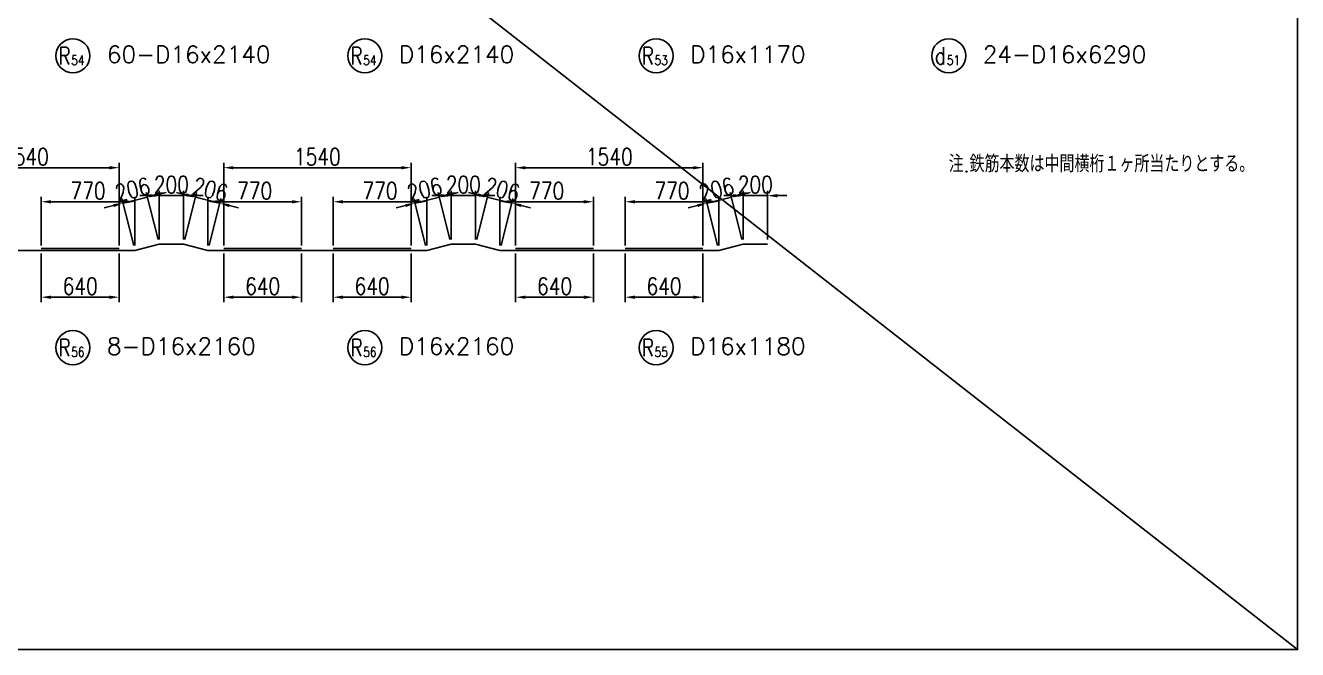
# Model space of a CAD drawing. Header units: millimetres. Extents: x -41433 to 131500, y -94900 to 39745.
# Drawn here: x 56100 to 66558, y 16250 to 21383 of the extents above; entities that cross this region are included whole.
import ezdxf
from ezdxf.enums import TextEntityAlignment as Align

# ---------------------------------------------------------------- set-up
doc = ezdxf.new("R2010")
doc.units = ezdxf.units.MM
doc.header["$LTSCALE"] = 160
doc.header["$MEASUREMENT"] = 0
doc.layers.get('DEFPOINTS').update_dxf_attribs({"color": 53, "linetype": 'CONTINUOUS'})
for name, color, linetype in [('DIM', 6, 'CONTINUOUS'), ('DIM-L', 6, 'CONTINUOUS'), ('TEKKIN-L', 2, 'CONTINUOUS'), ('TEKKIN-R', 3, 'CONTINUOUS'), ('TEXT', 4, 'CONTINUOUS'), ('TEXT-文字', 4, 'CONTINUOUS')]:
    doc.layers.add(name, color=color, linetype=linetype)
doc.styles.add('DIM-TEXT', font='ROMANS', dxfattribs={"width": 0.8, "bigfont": 'EXTFONT'})
doc.styles.add('MSゴシック', font='')
doc.styles.add('romans', font='romans.shx', dxfattribs={"bigfont": 'extfont.shx'})
doc.styles.get('MSゴシック').set_extended_font_data('MS Gothic')
doc.dimstyles.new('DIM40', dxfattribs={"dimscale": 40, "dimtxt": 3.5, "dimasz": 2, "dimexe": 1, "dimexo": 1, "dimgap": 0.5, "dimtad": 1, "dimdec": 0, "dimzin": 9, "dimdsep": 46, "dimtxsty": 'DIM-TEXT', "dimcen": 0, "dimclrt": 4, "dimaunit": 1, "dimadec": 4, "dimazin": 0, "dimtfac": 1, "dimtdec": 0, "dimtix": 1, "dimtmove": 2, "dimatfit": 0, "dimfxl": 1, "dimlwd": -1, "dimlwe": -1, "dimarcsym": 0})

# ---------------------------------------------------------------- blocks, each defined once
blk = doc.blocks.new('加工図文字列（JR）')
at = {"layer": 'TEXT-文字', "color": 6}
blk.add_circle((0, 0), 3.5, dxfattribs=at)
at = {"layer": 'DEFPOINTS', "ltscale": 100, "style": 'MSゴシック'}
for tag, p in [('加工図_圧接鉄筋', (57.81, -4.14)), ('加工図_圧接個数', (62.62, -4.14)), ('加工図_加工形状', (68.3, -4.14)), ('加工図_施工分け2', (73.3, -4.14))]:
    blk.add_attdef(tag, text='', height=4, dxfattribs=at).set_placement(p, align=Align.BOTTOM_LEFT)
at = {"layer": 'TEXT-文字', "color": 4, "style": 'romans', "width": 0.8}
for tag, height, p in [('加工図_平均長', 3.5, (33.63, 3.03)), ('加工図_副記号', 2, (0.5, 0)), ('加工図_文字列', 3.5, (7, -2.5))]:
    blk.add_attdef(tag, text='', height=height, dxfattribs=at).set_placement(p, align=Align.BOTTOM_LEFT)
at = {"layer": 'TEXT-文字', "color": 4, "ltscale": 100, "style": 'romans', "width": 0.8}
blk.add_attdef('加工図_施工分け', text='', height=3.5, dxfattribs=at).set_placement((-5.5, 0), align=Align.MIDDLE_RIGHT)
at = {"layer": 'TEXT-文字', "color": 4, "style": 'romans', "width": 0.8}
blk.add_attdef('加工図_主記号', text='', height=3.5, dxfattribs=at).set_placement((-1.7, 0), align=Align.MIDDLE_CENTER)
for tag, p in [('加工図_番号', (1, -2.5)), ('加工図_枝番', (4.5, -2.5))]:
    blk.add_attdef(tag, text='', height=2, dxfattribs=at).set_placement(p, align=Align.BOTTOM_CENTER)
blk = doc.blocks.new('*D1342')
at = {"layer": 'DEFPOINTS', "color": 0, "ltscale": 0.8, "transparency": 16777216}
for p in [(56230, 19548), (56870, 19548), (56870, 19148)]:
    blk.add_point(p, dxfattribs=at)
at = {"layer": 'DIM', "color": 0, "ltscale": 0.8, "transparency": 16777216}
for p, q in [((56230, 19508), (56230, 19108)), ((56870, 19508), (56870, 19108)), ((56310, 19148), (56790, 19148))]:
    blk.add_line(p, q, dxfattribs=at)
for points in [[(56310, 19161), (56310, 19134), (56230, 19148)], [(56790, 19161), (56790, 19134), (56870, 19148)]]:
    blk.add_solid(points, dxfattribs=at)
at = {"layer": 'DIM', "color": 4, "ltscale": 0.8, "transparency": 16777216, "insert": (56550, 19238), "char_height": 140, "attachment_point": 5, "style": 'DIM-TEXT'}
blk.add_mtext('640', dxfattribs=at)
blk = doc.blocks.new('*D1343')
at = {"layer": 'DEFPOINTS', "color": 0, "ltscale": 0.8, "transparency": 16777216}
for p in [(57730, 19548), (58370, 19548), (57730, 19148)]:
    blk.add_point(p, dxfattribs=at)
at = {"layer": 'DIM', "color": 0, "ltscale": 0.8, "transparency": 16777216}
for p, q in [((57730, 19508), (57730, 19108)), ((58370, 19508), (58370, 19108)), ((58290, 19148), (57810, 19148))]:
    blk.add_line(p, q, dxfattribs=at)
for points in [[(57810, 19161), (57810, 19134), (57730, 19148)], [(58290, 19161), (58290, 19134), (58370, 19148)]]:
    blk.add_solid(points, dxfattribs=at)
at = {"layer": 'DIM', "color": 4, "ltscale": 0.8, "transparency": 16777216, "insert": (58050, 19238), "char_height": 140, "attachment_point": 5, "style": 'DIM-TEXT'}
blk.add_mtext('640', dxfattribs=at)
blk = doc.blocks.new('*D1344')
at = {"layer": 'DEFPOINTS', "color": 0, "ltscale": 0.8, "transparency": 16777216}
for p in [(58630, 19548), (59270, 19548), (59270, 19148)]:
    blk.add_point(p, dxfattribs=at)
at = {"layer": 'DIM', "color": 0, "ltscale": 0.8, "transparency": 16777216}
for p, q in [((58630, 19508), (58630, 19108)), ((59270, 19508), (59270, 19108)), ((58710, 19148), (59190, 19148))]:
    blk.add_line(p, q, dxfattribs=at)
for points in [[(58710, 19161), (58710, 19134), (58630, 19148)], [(59190, 19161), (59190, 19134), (59270, 19148)]]:
    blk.add_solid(points, dxfattribs=at)
at = {"layer": 'DIM', "color": 4, "ltscale": 0.8, "transparency": 16777216, "insert": (58950, 19238), "char_height": 140, "attachment_point": 5, "style": 'DIM-TEXT'}
blk.add_mtext('640', dxfattribs=at)
blk = doc.blocks.new('*D1345')
at = {"layer": 'DEFPOINTS', "color": 0, "ltscale": 0.8, "transparency": 16777216}
for p in [(60130, 19548), (60770, 19548), (60130, 19148)]:
    blk.add_point(p, dxfattribs=at)
at = {"layer": 'DIM', "color": 0, "ltscale": 0.8, "transparency": 16777216}
for p, q in [((60130, 19508), (60130, 19108)), ((60770, 19508), (60770, 19108)), ((60690, 19148), (60210, 19148))]:
    blk.add_line(p, q, dxfattribs=at)
for points in [[(60210, 19161), (60210, 19134), (60130, 19148)], [(60690, 19161), (60690, 19134), (60770, 19148)]]:
    blk.add_solid(points, dxfattribs=at)
at = {"layer": 'DIM', "color": 4, "ltscale": 0.8, "transparency": 16777216, "insert": (60450, 19238), "char_height": 140, "attachment_point": 5, "style": 'DIM-TEXT'}
blk.add_mtext('640', dxfattribs=at)
blk = doc.blocks.new('*D1346')
at = {"layer": 'DEFPOINTS', "color": 0, "ltscale": 0.8, "transparency": 16777216}
for p in [(61030, 19548), (61670, 19548), (61670, 19148)]:
    blk.add_point(p, dxfattribs=at)
at = {"layer": 'DIM', "color": 0, "ltscale": 0.8, "transparency": 16777216}
for p, q in [((61030, 19508), (61030, 19108)), ((61670, 19508), (61670, 19108)), ((61110, 19148), (61590, 19148))]:
    blk.add_line(p, q, dxfattribs=at)
for points in [[(61110, 19161), (61110, 19134), (61030, 19148)], [(61590, 19161), (61590, 19134), (61670, 19148)]]:
    blk.add_solid(points, dxfattribs=at)
at = {"layer": 'DIM', "color": 4, "ltscale": 0.8, "transparency": 16777216, "insert": (61350, 19238), "char_height": 140, "attachment_point": 5, "style": 'DIM-TEXT'}
blk.add_mtext('640', dxfattribs=at)
blk = doc.blocks.new('*D1348')
at = {"layer": 'DEFPOINTS', "color": 0, "ltscale": 0.8, "transparency": 16777216}
for p in [(55330, 20213), (55330, 19533), (56870, 19533)]:
    blk.add_point(p, dxfattribs=at)
at = {"layer": 'DIM', "color": 0, "ltscale": 0.8, "transparency": 16777216}
for p, q in [((55330, 19573), (55330, 20253)), ((56790, 20213), (55410, 20213)), ((56870, 19573), (56870, 20253))]:
    blk.add_line(p, q, dxfattribs=at)
for points in [[(55410, 20226), (55410, 20199), (55330, 20213)], [(56790, 20226), (56790, 20199), (56870, 20213)]]:
    blk.add_solid(points, dxfattribs=at)
at = {"layer": 'DIM', "color": 4, "ltscale": 0.8, "transparency": 16777216, "insert": (56100, 20303), "char_height": 140, "attachment_point": 5, "style": 'DIM-TEXT'}
blk.add_mtext('1540', dxfattribs=at)
blk = doc.blocks.new('*D1349')
at = {"layer": 'DEFPOINTS', "color": 0, "ltscale": 0.8, "transparency": 16777216}
for p in [(56230, 19933), (56230, 19533), (57000, 19533)]:
    blk.add_point(p, dxfattribs=at)
at = {"layer": 'DIM', "color": 0, "ltscale": 0.8, "transparency": 16777216}
for p, q in [((56230, 19573), (56230, 19973)), ((56920, 19933), (56310, 19933)), ((57000, 19573), (57000, 19973))]:
    blk.add_line(p, q, dxfattribs=at)
for points in [[(56310, 19946), (56310, 19919), (56230, 19933)], [(56920, 19946), (56920, 19919), (57000, 19933)]]:
    blk.add_solid(points, dxfattribs=at)
at = {"layer": 'DIM', "color": 4, "ltscale": 0.8, "transparency": 16777216, "insert": (56615, 20023), "char_height": 140, "attachment_point": 5, "style": 'DIM-TEXT'}
blk.add_mtext('770', dxfattribs=at)
blk = doc.blocks.new('*D1350')
at = {"layer": 'DEFPOINTS', "color": 0, "ltscale": 0.8, "transparency": 16777216}
for p in [(57730, 20213), (57730, 19533), (59270, 19533)]:
    blk.add_point(p, dxfattribs=at)
at = {"layer": 'DIM', "color": 0, "ltscale": 0.8, "transparency": 16777216}
for p, q in [((57730, 19573), (57730, 20253)), ((59190, 20213), (57810, 20213)), ((59270, 19573), (59270, 20253))]:
    blk.add_line(p, q, dxfattribs=at)
for points in [[(57810, 20226), (57810, 20199), (57730, 20213)], [(59190, 20226), (59190, 20199), (59270, 20213)]]:
    blk.add_solid(points, dxfattribs=at)
at = {"layer": 'DIM', "color": 4, "ltscale": 0.8, "transparency": 16777216, "insert": (58500, 20303), "char_height": 140, "attachment_point": 5, "style": 'DIM-TEXT'}
blk.add_mtext('1540', dxfattribs=at)
blk = doc.blocks.new('*D1351')
at = {"layer": 'DEFPOINTS', "color": 0, "ltscale": 0.8, "transparency": 16777216}
for p in [(58630, 19933), (58630, 19533), (59400, 19533)]:
    blk.add_point(p, dxfattribs=at)
at = {"layer": 'DIM', "color": 0, "ltscale": 0.8, "transparency": 16777216}
for p, q in [((58630, 19573), (58630, 19973)), ((59320, 19933), (58710, 19933)), ((59400, 19573), (59400, 19973))]:
    blk.add_line(p, q, dxfattribs=at)
for points in [[(58710, 19946), (58710, 19919), (58630, 19933)], [(59320, 19946), (59320, 19919), (59400, 19933)]]:
    blk.add_solid(points, dxfattribs=at)
at = {"layer": 'DIM', "color": 4, "ltscale": 0.8, "transparency": 16777216, "insert": (59015, 20023), "char_height": 140, "attachment_point": 5, "style": 'DIM-TEXT'}
blk.add_mtext('770', dxfattribs=at)
blk = doc.blocks.new('*D1352')
at = {"layer": 'DEFPOINTS', "color": 0, "ltscale": 0.8, "transparency": 16777216}
for p in [(61030, 19933), (61030, 19533), (61800, 19533)]:
    blk.add_point(p, dxfattribs=at)
at = {"layer": 'DIM', "color": 0, "ltscale": 0.8, "transparency": 16777216}
for p, q in [((61030, 19573), (61030, 19973)), ((61720, 19933), (61110, 19933)), ((61800, 19573), (61800, 19973))]:
    blk.add_line(p, q, dxfattribs=at)
for points in [[(61110, 19946), (61110, 19919), (61030, 19933)], [(61720, 19946), (61720, 19919), (61800, 19933)]]:
    blk.add_solid(points, dxfattribs=at)
at = {"layer": 'DIM', "color": 4, "ltscale": 0.8, "transparency": 16777216, "insert": (61415, 20023), "char_height": 140, "attachment_point": 5, "style": 'DIM-TEXT'}
blk.add_mtext('770', dxfattribs=at)
blk = doc.blocks.new('*D1353')
at = {"layer": 'DEFPOINTS', "color": 0, "ltscale": 0.8, "transparency": 16777216}
for p in [(60130, 20213), (60130, 19533), (61670, 19533)]:
    blk.add_point(p, dxfattribs=at)
at = {"layer": 'DIM', "color": 0, "ltscale": 0.8, "transparency": 16777216}
for p, q in [((60130, 19573), (60130, 20253)), ((61590, 20213), (60210, 20213)), ((61670, 19573), (61670, 20253))]:
    blk.add_line(p, q, dxfattribs=at)
for points in [[(60210, 20226), (60210, 20199), (60130, 20213)], [(61590, 20226), (61590, 20199), (61670, 20213)]]:
    blk.add_solid(points, dxfattribs=at)
at = {"layer": 'DIM', "color": 4, "ltscale": 0.8, "transparency": 16777216, "insert": (60900, 20303), "char_height": 140, "attachment_point": 5, "style": 'DIM-TEXT'}
blk.add_mtext('1540', dxfattribs=at)
blk = doc.blocks.new('*D1354')
at = {"layer": 'DEFPOINTS', "color": 0, "ltscale": 0.8, "transparency": 16777216}
for p in [(60770, 19933), (60000, 19533), (60770, 19533)]:
    blk.add_point(p, dxfattribs=at)
at = {"layer": 'DIM', "color": 0, "ltscale": 0.8, "transparency": 16777216}
for p, q in [((60000, 19573), (60000, 19973)), ((60080, 19933), (60690, 19933)), ((60770, 19573), (60770, 19973))]:
    blk.add_line(p, q, dxfattribs=at)
for points in [[(60080, 19946), (60080, 19919), (60000, 19933)], [(60690, 19946), (60690, 19919), (60770, 19933)]]:
    blk.add_solid(points, dxfattribs=at)
at = {"layer": 'DIM', "color": 4, "ltscale": 0.8, "transparency": 16777216, "insert": (60385, 20023), "char_height": 140, "attachment_point": 5, "style": 'DIM-TEXT'}
blk.add_mtext('770', dxfattribs=at)
blk = doc.blocks.new('*D1355')
at = {"layer": 'DEFPOINTS', "color": 0, "ltscale": 0.8, "transparency": 16777216}
for p in [(58370, 19933), (57600, 19533), (58370, 19533)]:
    blk.add_point(p, dxfattribs=at)
at = {"layer": 'DIM', "color": 0, "ltscale": 0.8, "transparency": 16777216}
for p, q in [((57600, 19573), (57600, 19973)), ((57680, 19933), (58290, 19933)), ((58370, 19573), (58370, 19973))]:
    blk.add_line(p, q, dxfattribs=at)
for points in [[(57680, 19946), (57680, 19919), (57600, 19933)], [(58290, 19946), (58290, 19919), (58370, 19933)]]:
    blk.add_solid(points, dxfattribs=at)
at = {"layer": 'DIM', "color": 4, "ltscale": 0.8, "transparency": 16777216, "insert": (57985, 20023), "char_height": 140, "attachment_point": 5, "style": 'DIM-TEXT'}
blk.add_mtext('770', dxfattribs=at)
blk = doc.blocks.new('*D1360')
at = {"layer": 'DEFPOINTS', "color": 0, "transparency": 16777216}
for p in [(56903, 19921), (57200, 19583), (57000, 19533)]:
    blk.add_point(p, dxfattribs=at)
at = {"layer": 'DIM', "color": 0, "transparency": 16777216}
for p, q in [((57190, 19622), (57093, 20010)), ((57181, 19990), (57258, 20010)), ((56825, 19901), (56748, 19882)), ((56990, 19572), (56893, 19960)), ((57103, 19971), (56903, 19921))]:
    blk.add_line(p, q, dxfattribs=at)
for points in [[(57177, 20003), (57184, 19977), (57103, 19971)], [(56822, 19914), (56829, 19889), (56903, 19921)]]:
    blk.add_solid(points, dxfattribs=at)
at = {"layer": 'DIM', "color": 4, "transparency": 16777216, "insert": (56981, 20033), "char_height": 140, "attachment_point": 5, "rotation": 14.0362, "style": 'DIM-TEXT'}
blk.add_mtext('206', dxfattribs=at)
blk = doc.blocks.new('*D1361')
at = {"layer": 'DEFPOINTS', "color": 0, "transparency": 16777216}
for p in [(57200, 19983), (57200, 19583), (57400, 19583)]:
    blk.add_point(p, dxfattribs=at)
at = {"layer": 'DIM', "color": 0, "transparency": 16777216}
for p, q in [((57120, 19983), (57040, 19983)), ((57200, 19623), (57200, 20023)), ((57400, 19983), (57200, 19983)), ((57400, 19623), (57400, 20023)), ((57480, 19983), (57560, 19983))]:
    blk.add_line(p, q, dxfattribs=at)
for points in [[(57120, 19996), (57120, 19969), (57200, 19983)], [(57480, 19996), (57480, 19969), (57400, 19983)]]:
    blk.add_solid(points, dxfattribs=at)
at = {"layer": 'DIM', "color": 4, "transparency": 16777216, "insert": (57300, 20073), "char_height": 140, "attachment_point": 5, "style": 'DIM-TEXT'}
blk.add_mtext('200', dxfattribs=at)
blk = doc.blocks.new('*D1362')
at = {"layer": 'DEFPOINTS', "color": 0, "transparency": 16777216}
for p in [(57697, 19921), (57400, 19583), (57600, 19533)]:
    blk.add_point(p, dxfattribs=at)
at = {"layer": 'DIM', "color": 0, "transparency": 16777216}
for p, q in [((57419, 19990), (57342, 20010)), ((57410, 19622), (57507, 20010)), ((57497, 19971), (57697, 19921)), ((57610, 19572), (57707, 19960)), ((57775, 19901), (57852, 19882))]:
    blk.add_line(p, q, dxfattribs=at)
for points in [[(57423, 20003), (57416, 19977), (57497, 19971)], [(57778, 19914), (57771, 19889), (57697, 19921)]]:
    blk.add_solid(points, dxfattribs=at)
at = {"layer": 'DIM', "color": 4, "transparency": 16777216, "insert": (57619, 20033), "char_height": 140, "attachment_point": 5, "rotation": 345.9638, "style": 'DIM-TEXT'}
blk.add_mtext('206', dxfattribs=at)
blk = doc.blocks.new('*D1363')
at = {"layer": 'DEFPOINTS', "color": 0, "transparency": 16777216}
for p in [(61703, 19921), (62000, 19583), (61800, 19533)]:
    blk.add_point(p, dxfattribs=at)
at = {"layer": 'DIM', "color": 0, "transparency": 16777216}
for p, q in [((61990, 19622), (61893, 20010)), ((61981, 19990), (62058, 20010)), ((61625, 19901), (61548, 19882)), ((61790, 19572), (61693, 19960)), ((61903, 19971), (61703, 19921))]:
    blk.add_line(p, q, dxfattribs=at)
for points in [[(61977, 20003), (61984, 19977), (61903, 19971)], [(61622, 19914), (61629, 19889), (61703, 19921)]]:
    blk.add_solid(points, dxfattribs=at)
at = {"layer": 'DIM', "color": 4, "transparency": 16777216, "insert": (61781, 20033), "char_height": 140, "attachment_point": 5, "rotation": 14.0362, "style": 'DIM-TEXT'}
blk.add_mtext('206', dxfattribs=at)
blk = doc.blocks.new('*D1364')
at = {"layer": 'DEFPOINTS', "color": 0, "transparency": 16777216}
for p in [(62000, 19983), (62000, 19583), (62200, 19583)]:
    blk.add_point(p, dxfattribs=at)
at = {"layer": 'DIM', "color": 0, "transparency": 16777216}
for p, q in [((61920, 19983), (61840, 19983)), ((62000, 19623), (62000, 20023)), ((62200, 19983), (62000, 19983)), ((62200, 19623), (62200, 20023)), ((62280, 19983), (62360, 19983))]:
    blk.add_line(p, q, dxfattribs=at)
for points in [[(61920, 19996), (61920, 19969), (62000, 19983)], [(62280, 19996), (62280, 19969), (62200, 19983)]]:
    blk.add_solid(points, dxfattribs=at)
at = {"layer": 'DIM', "color": 4, "transparency": 16777216, "insert": (62100, 20073), "char_height": 140, "attachment_point": 5, "style": 'DIM-TEXT'}
blk.add_mtext('200', dxfattribs=at)
blk = doc.blocks.new('*D1365')
at = {"layer": 'DEFPOINTS', "color": 0, "transparency": 16777216}
for p in [(60097, 19921), (59800, 19583), (60000, 19533)]:
    blk.add_point(p, dxfattribs=at)
at = {"layer": 'DIM', "color": 0, "transparency": 16777216}
for p, q in [((59819, 19990), (59742, 20010)), ((59810, 19622), (59907, 20010)), ((59897, 19971), (60097, 19921)), ((60010, 19572), (60107, 19960)), ((60175, 19901), (60252, 19882))]:
    blk.add_line(p, q, dxfattribs=at)
for points in [[(59823, 20003), (59816, 19977), (59897, 19971)], [(60178, 19914), (60171, 19889), (60097, 19921)]]:
    blk.add_solid(points, dxfattribs=at)
at = {"layer": 'DIM', "color": 4, "transparency": 16777216, "insert": (60019, 20033), "char_height": 140, "attachment_point": 5, "rotation": 345.9638, "style": 'DIM-TEXT'}
blk.add_mtext('206', dxfattribs=at)
blk = doc.blocks.new('*D1366')
at = {"layer": 'DEFPOINTS', "color": 0, "transparency": 16777216}
for p in [(59800, 19983), (59600, 19583), (59800, 19583)]:
    blk.add_point(p, dxfattribs=at)
at = {"layer": 'DIM', "color": 0, "transparency": 16777216}
for p, q in [((59520, 19983), (59440, 19983)), ((59600, 19623), (59600, 20023)), ((59600, 19983), (59800, 19983)), ((59800, 19623), (59800, 20023)), ((59880, 19983), (59960, 19983))]:
    blk.add_line(p, q, dxfattribs=at)
for points in [[(59520, 19996), (59520, 19969), (59600, 19983)], [(59880, 19996), (59880, 19969), (59800, 19983)]]:
    blk.add_solid(points, dxfattribs=at)
at = {"layer": 'DIM', "color": 4, "transparency": 16777216, "insert": (59700, 20073), "char_height": 140, "attachment_point": 5, "style": 'DIM-TEXT'}
blk.add_mtext('200', dxfattribs=at)
blk = doc.blocks.new('*D1367')
at = {"layer": 'DEFPOINTS', "color": 0, "transparency": 16777216}
for p in [(59303, 19921), (59600, 19583), (59400, 19533)]:
    blk.add_point(p, dxfattribs=at)
at = {"layer": 'DIM', "color": 0, "transparency": 16777216}
for p, q in [((59590, 19622), (59493, 20010)), ((59581, 19990), (59658, 20010)), ((59225, 19901), (59148, 19882)), ((59390, 19572), (59293, 19960)), ((59503, 19971), (59303, 19921))]:
    blk.add_line(p, q, dxfattribs=at)
for points in [[(59577, 20003), (59584, 19977), (59503, 19971)], [(59222, 19914), (59229, 19889), (59303, 19921)]]:
    blk.add_solid(points, dxfattribs=at)
at = {"layer": 'DIM', "color": 4, "transparency": 16777216, "insert": (59381, 20033), "char_height": 140, "attachment_point": 5, "rotation": 14.0362, "style": 'DIM-TEXT'}
blk.add_mtext('206', dxfattribs=at)

msp = doc.modelspace()

# ---------------------------------------------------------------- linework, layer by layer
at = {"layer": 'DEFPOINTS'}
msp.add_line((50000, 29208.35), (66557.77, 16250), dxfattribs=at)
at = {"layer": 'DEFPOINTS', "flags": 128}
msp.add_lwpolyline([(50000, 16250), (66557.77, 16250), (66557.77, 29208.35), (50000, 29208.35)], close=True, dxfattribs=at)
at = {"layer": 'TEKKIN-L'}
for p, q in [((57200, 19582.8), (57000, 19532.8)), ((57200, 19582.8), (57400, 19582.8)), ((57400, 19582.8), (57600, 19532.8)), ((59600, 19582.8), (59400, 19532.8)), ((59800, 19582.8), (59600, 19582.8)), ((59800, 19582.8), (60000, 19532.8)), ((62000, 19582.8), (61800, 19532.8)), ((62000, 19582.8), (62200, 19582.8))]:
    msp.add_line(p, q, dxfattribs=at)
at = {"layer": 'TEKKIN-L', "ltscale": 0.8}
for p, q in [((56870, 19532.8), (55330, 19532.8)), ((57000, 19532.8), (56230, 19532.8)), ((58370, 19532.8), (57600, 19532.8)), ((59270, 19532.8), (57730, 19532.8)), ((59400, 19532.8), (58630, 19532.8)), ((60770, 19532.8), (60000, 19532.8)), ((61670, 19532.8), (60130, 19532.8)), ((61800, 19532.8), (61030, 19532.8))]:
    msp.add_line(p, q, dxfattribs=at)
at = {"layer": 'TEKKIN-R', "ltscale": 0.8}
for p, q in [((56870, 19547.8), (56230, 19547.8)), ((57730, 19547.8), (58370, 19547.8)), ((59270, 19547.8), (58630, 19547.8)), ((60130, 19547.8), (60770, 19547.8)), ((61670, 19547.8), (61030, 19547.8))]:
    msp.add_line(p, q, dxfattribs=at)

# ---------------------------------------------------------------- block references
at = {"layer": 'DIM-L', "ltscale": 0.8}
ref = msp.add_blockref('加工図文字列（JR）', (56490, 21132.8), dxfattribs=dict(at, xscale=40, yscale=40, zscale=40))
ref.add_attrib('加工図_主記号', 'R', dxfattribs={"layer": 'TEXT', "height": 140, "style": 'romans', "width": 0.8}).set_placement((56422, 21132.8), align=Align.MIDDLE_CENTER)
ref.add_attrib('加工図_番号', '54', dxfattribs={"layer": 'TEXT', "height": 80, "style": 'romans', "width": 0.8}).set_placement((56530, 21032.8), align=Align.BOTTOM_CENTER)
ref.add_attrib('加工図_文字列', '60-D16x2140', dxfattribs={"layer": 'TEXT', "height": 140, "style": 'romans'}).set_placement((56770, 21032.8), align=Align.BOTTOM_LEFT)
ref = msp.add_blockref('加工図文字列（JR）', (58890, 21132.8), dxfattribs=dict(at, xscale=40, yscale=40, zscale=40))
ref.add_attrib('加工図_主記号', 'R', dxfattribs={"layer": 'TEXT', "height": 140, "style": 'romans', "width": 0.8}).set_placement((58822, 21132.8), align=Align.MIDDLE_CENTER)
ref.add_attrib('加工図_番号', '54', dxfattribs={"layer": 'TEXT', "height": 80, "style": 'romans', "width": 0.8}).set_placement((58930, 21032.8), align=Align.BOTTOM_CENTER)
ref.add_attrib('加工図_文字列', 'D16x2140', dxfattribs={"layer": 'TEXT', "height": 140, "style": 'romans'}).set_placement((59170, 21032.8), align=Align.BOTTOM_LEFT)
ref = msp.add_blockref('加工図文字列（JR）', (61285, 21132.8), dxfattribs=dict(at, xscale=40, yscale=40, zscale=40))
ref.add_attrib('加工図_主記号', 'R', dxfattribs={"layer": 'TEXT', "height": 140, "style": 'romans', "width": 0.8}).set_placement((61217, 21132.8), align=Align.MIDDLE_CENTER)
ref.add_attrib('加工図_番号', '53', dxfattribs={"layer": 'TEXT', "height": 80, "style": 'romans', "width": 0.8}).set_placement((61325, 21032.8), align=Align.BOTTOM_CENTER)
ref.add_attrib('加工図_文字列', 'D16x1170', dxfattribs={"layer": 'TEXT', "height": 140, "style": 'romans'}).set_placement((61565, 21032.8), align=Align.BOTTOM_LEFT)
ref = msp.add_blockref('加工図文字列（JR）', (63690, 21132.8), dxfattribs=dict(at, xscale=40, yscale=40, zscale=40))
ref.add_attrib('加工図_主記号', 'd', dxfattribs={"layer": 'TEXT', "height": 140, "style": 'romans', "width": 0.8}).set_placement((63622, 21132.8), align=Align.MIDDLE_CENTER)
ref.add_attrib('加工図_番号', '51', dxfattribs={"layer": 'TEXT', "height": 80, "style": 'romans', "width": 0.8}).set_placement((63730, 21032.8), align=Align.BOTTOM_CENTER)
ref.add_attrib('加工図_文字列', '24-D16x6290', dxfattribs={"layer": 'TEXT', "height": 140, "style": 'romans'}).set_placement((63970, 21032.8), align=Align.BOTTOM_LEFT)
ref = msp.add_blockref('加工図文字列（JR）', (56490, 18732.8), dxfattribs=dict(at, xscale=40, yscale=40, zscale=40))
ref.add_attrib('加工図_主記号', 'R', dxfattribs={"layer": 'TEXT', "height": 140, "style": 'romans', "width": 0.8}).set_placement((56422, 18732.8), align=Align.MIDDLE_CENTER)
ref.add_attrib('加工図_番号', '56', dxfattribs={"layer": 'TEXT', "height": 80, "style": 'romans', "width": 0.8}).set_placement((56530, 18632.8), align=Align.BOTTOM_CENTER)
ref.add_attrib('加工図_文字列', '8-D16x2160', dxfattribs={"layer": 'TEXT', "height": 140, "style": 'romans'}).set_placement((56770, 18632.8), align=Align.BOTTOM_LEFT)
ref = msp.add_blockref('加工図文字列（JR）', (58890, 18732.8), dxfattribs=dict(at, xscale=40, yscale=40, zscale=40))
ref.add_attrib('加工図_主記号', 'R', dxfattribs={"layer": 'TEXT', "height": 140, "style": 'romans', "width": 0.8}).set_placement((58822, 18732.8), align=Align.MIDDLE_CENTER)
ref.add_attrib('加工図_番号', '56', dxfattribs={"layer": 'TEXT', "height": 80, "style": 'romans', "width": 0.8}).set_placement((58930, 18632.8), align=Align.BOTTOM_CENTER)
ref.add_attrib('加工図_文字列', 'D16x2160', dxfattribs={"layer": 'TEXT', "height": 140, "style": 'romans'}).set_placement((59170, 18632.8), align=Align.BOTTOM_LEFT)
ref = msp.add_blockref('加工図文字列（JR）', (61285, 18732.8), dxfattribs=dict(at, xscale=40, yscale=40, zscale=40))
ref.add_attrib('加工図_主記号', 'R', dxfattribs={"layer": 'TEXT', "height": 140, "style": 'romans', "width": 0.8}).set_placement((61217, 18732.8), align=Align.MIDDLE_CENTER)
ref.add_attrib('加工図_番号', '55', dxfattribs={"layer": 'TEXT', "height": 80, "style": 'romans', "width": 0.8}).set_placement((61325, 18632.8), align=Align.BOTTOM_CENTER)
ref.add_attrib('加工図_文字列', 'D16x1180', dxfattribs={"layer": 'TEXT', "height": 140, "style": 'romans'}).set_placement((61565, 18632.8), align=Align.BOTTOM_LEFT)

# ---------------------------------------------------------------- texts
at = {"layer": 'TEXT', "style": 'romans', "width": 0.8}
msp.add_text('注.鉄筋本数は中間横桁１ヶ所当たりとする。', height=140, rotation=0.000107, dxfattribs=at).set_placement((63690, 20132.8), align=Align.BOTTOM_LEFT)

# ---------------------------------------------------------------- dimensions: what is measured, and where the dimension line sits
at = {"layer": 'DIM', "ltscale": 0.8}
for p1, p2, distance, picture, middle in [((56870, 19532.8), (55330, 19532.8), -680, '*D1348', (56100, 20302.8)), ((59270, 19532.8), (57730, 19532.8), -680, '*D1350', (58500, 20302.8)), ((61670, 19532.8), (60130, 19532.8), -680, '*D1353', (60900, 20302.8)), ((57000, 19532.8), (56230, 19532.8), -400, '*D1349', (56615, 20022.8)), ((57600, 19532.8), (58370, 19532.8), 400, '*D1355', (57985, 20022.8)), ((59400, 19532.8), (58630, 19532.8), -400, '*D1351', (59015, 20022.8)), ((60000, 19532.8), (60770, 19532.8), 400, '*D1354', (60385, 20022.8)), ((61800, 19532.8), (61030, 19532.8), -400, '*D1352', (61415, 20022.8)), ((56230, 19547.8), (56870, 19547.8), -400, '*D1342', (56550, 19237.8)), ((58370, 19547.8), (57730, 19547.8), 400, '*D1343', (58050, 19237.8)), ((58630, 19547.8), (59270, 19547.8), -400, '*D1344', (58950, 19237.8)), ((60770, 19547.8), (60130, 19547.8), 400, '*D1345', (60450, 19237.8)), ((61030, 19547.8), (61670, 19547.8), -400, '*D1346', (61350, 19237.8))]:
    dim = msp.add_aligned_dim(p1=p1, p2=p2, distance=distance, dimstyle='DIM40', dxfattribs=at)
    dim.commit()
    dim.dimension.update_dxf_attribs({"geometry": picture, "text_midpoint": middle})
at = {"layer": 'DIM'}
for p1, p2, distance, picture, middle in [((57200, 19582.8), (57000, 19532.8), -400, '*D1360', (56981.16, 20033.17)), ((57400, 19582.8), (57200, 19582.8), -400, '*D1361', (57300, 20072.8)), ((57400, 19582.8), (57600, 19532.8), 400, '*D1362', (57618.84, 20033.17)), ((59600, 19582.8), (59400, 19532.8), -400, '*D1367', (59381.16, 20033.17)), ((59600, 19582.8), (59800, 19582.8), 400, '*D1366', (59700, 20072.8)), ((59800, 19582.8), (60000, 19532.8), 400, '*D1365', (60018.84, 20033.17)), ((62000, 19582.8), (61800, 19532.8), -400, '*D1363', (61781.16, 20033.17)), ((62200, 19582.8), (62000, 19582.8), -400, '*D1364', (62100, 20072.8))]:
    dim = msp.add_aligned_dim(p1=p1, p2=p2, distance=distance, dimstyle='DIM40', dxfattribs=at)
    dim.commit()
    dim.dimension.update_dxf_attribs({"geometry": picture, "text_midpoint": middle})

doc.saveas('drawing.dxf')
